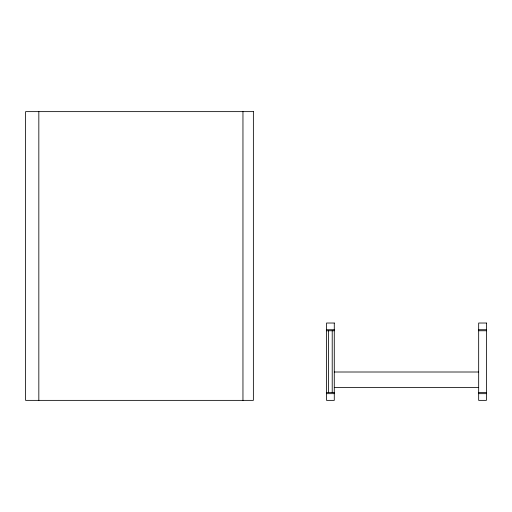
<?xml version="1.0" encoding="UTF-8"?>
<svg xmlns="http://www.w3.org/2000/svg" width="512" height="512" viewBox="0 0 512 512"><rect width="100%" height="100%" fill="white"/><g stroke="black" fill="none" stroke-linecap="round" stroke-linejoin="round"><path stroke-width="0.77" d="M326.547 329.728L334.278 329.728M478.669 329.728L486.4 329.728M326.547 330.758L334.278 330.758M478.669 330.758L486.4 330.758M334.278 372.006L478.643 372.006M334.278 387.475L478.643 387.475M326.547 392.627L334.278 392.627M478.669 392.627L486.4 392.627M326.547 393.664L334.278 393.664M478.669 393.664L486.4 393.664M332.218 330.758L332.218 392.627M328.608 330.758L328.608 392.627M242.957 111.635L242.957 400.365M38.829 111.635L38.829 400.365M253.37 111.635L25.6 111.635L25.6 400.365L253.37 400.365L253.37 111.635M334.278 323.027L326.547 323.027L326.547 400.365L334.278 400.365L334.278 323.027M486.4 323.027L478.669 323.027L478.669 400.365L486.4 400.365L486.4 323.027"/></g></svg>
